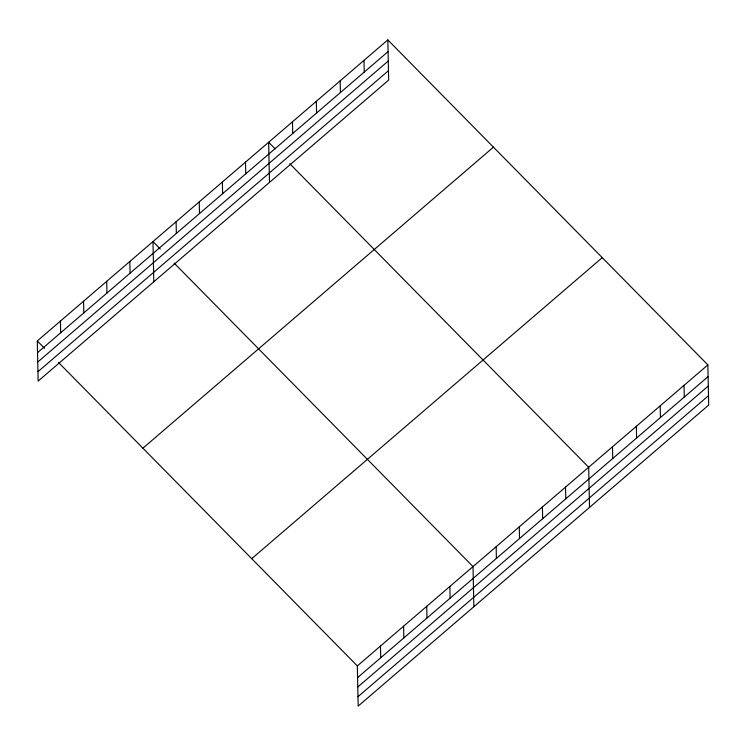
<?xml version="1.0" encoding="UTF-8"?>
<svg xmlns="http://www.w3.org/2000/svg" width="746" height="746" viewBox="0 0 746 746"><rect width="100%" height="100%" fill="white"/><g stroke="black" fill="none" stroke-linecap="round" stroke-linejoin="round"><path stroke-width="1.12" d="M387.827 39.911L388.666 80.074L38.139 381.103L37.3 340.941L387.827 39.911L707.861 364.897L708.7 405.059L358.173 706.089L357.334 665.926L58.421 362.388M37.542 352.644L388.069 51.614M37.738 362.034L388.265 61.004M37.943 371.713L388.47 70.683M142.915 448.187L493.432 147.158M251.728 558.679L602.246 257.65M357.334 665.926L707.861 364.897M357.586 677.629L708.103 376.599M357.782 687.019L708.299 385.99M357.977 696.699L708.504 395.669M275.143 148.864L268.644 142.262L269.483 182.425M289.765 163.71L588.678 467.248L589.527 507.411M160.287 249.024L152.977 241.601L153.816 281.764M174.098 263.049L473.011 566.587L473.85 606.75M37.3 340.941L44.611 348.363M684.026 385.365L684.268 397.068M660.191 405.833L660.434 417.536M636.357 426.302L636.599 438.005M612.513 446.779L612.764 458.482M565.543 487.119L565.794 498.813M542.417 506.982L542.659 518.684M519.281 526.853L519.524 538.556M496.146 546.715L496.388 558.418M449.875 586.459L450.118 598.161M426.74 606.321L426.982 618.024M403.605 626.192L403.847 637.895M380.469 646.064L380.712 657.767M363.983 60.379L364.235 72.082M340.148 80.848L340.4 92.551M316.313 101.316L316.565 113.019M292.479 121.794L292.721 133.487M245.509 162.124L245.751 173.827M222.373 181.996L222.625 193.699M199.238 201.868L199.49 213.57M176.103 221.73L176.354 233.433M129.841 261.473L130.084 273.176M106.706 281.335L106.948 293.038M83.571 301.207L83.813 312.91M60.435 321.078L60.678 332.772"/></g></svg>
